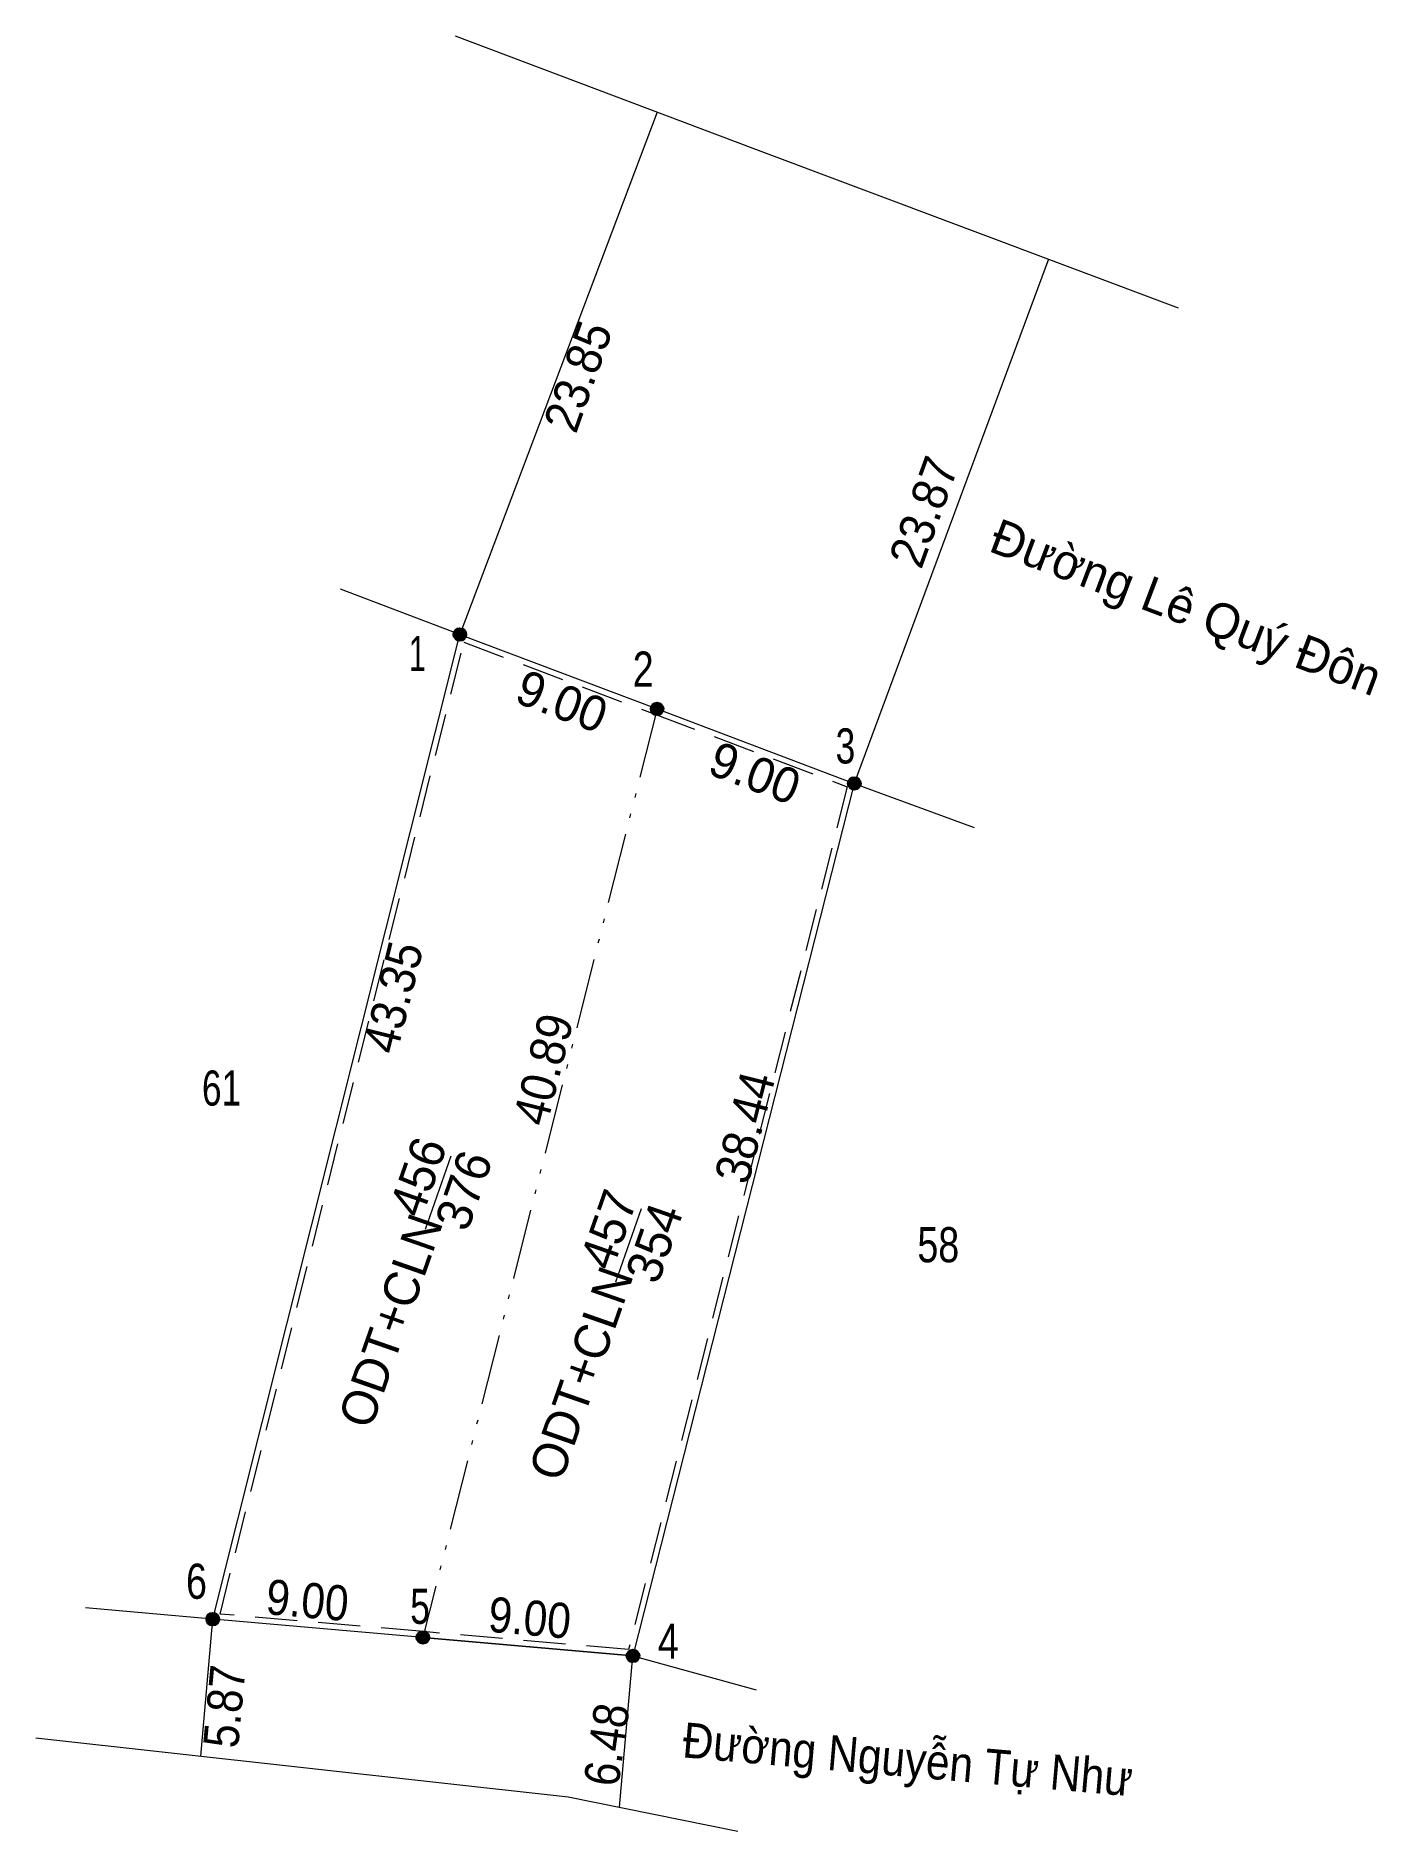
# Model space of a CAD drawing. Header units: metres. Extents: x 536762 to 537139, y 1837352 to 1837564.
# Drawn here: x 537081.5 to 537138.8, y 1837351.8 to 1837428.5 of the extents above.
import ezdxf
from ezdxf.enums import TextEntityAlignment as Align

# ---------------------------------------------------------------- set-up
doc = ezdxf.new("R2010")
doc.units = ezdxf.units.M
doc.header["$LTSCALE"] = 0.6
doc.linetypes.add('DASH_DOUBLE_DOT', pattern=[9.2, 5, -1.2, 0.3, -1.2, 0.3, -1.2])
doc.linetypes.add('MEDIUM_DASHED', pattern=[4.5, 3, -1.5])
for name, color, linetype, lineweight in [('10', 7, 'Continuous', 13), ('11', 7, 'Continuous', 25), ('13', 7, 'Continuous', 13), ('23', 7, 'Continuous', 13), ('27', 7, 'Continuous', 13), ('54', 7, 'Continuous', 13), ('9', 7, 'Continuous', 13)]:
    doc.layers.add(name, color=color, linetype=linetype, lineweight=lineweight)

msp = doc.modelspace()

# ---------------------------------------------------------------- hatches: boundary and pattern name
at = {"layer": '11'}
for points in [[(537099.8726, 1837402.9, 1), (537099.3274, 1837402.9, 1)], [(537108.2926, 1837399.72, 1), (537107.7474, 1837399.72, 1)], [(537116.7126, 1837396.54, 1), (537116.1674, 1837396.54, 1)], [(537089.3226, 1837360.85, 1), (537088.7774, 1837360.85, 1)], [(537098.2926, 1837360.07, 1), (537097.7474, 1837360.07, 1)], [(537107.2626, 1837359.28, 1), (537106.7174, 1837359.28, 1)], [(537107.2626, 1837359.28, 1), (537106.7174, 1837359.28, 1)]]:
    msp.add_hatch(color=256, dxfattribs=at).paths.add_polyline_path(points)

# ---------------------------------------------------------------- linework, layer by layer
at = {"layer": '10'}
msp.add_line((537081.5, 1837355.78), (537104.23, 1837353.27), dxfattribs=at)
msp.add_lwpolyline([(537106.99, 1837359.28), (537098.02, 1837360.07), (537089.05, 1837360.85), (537099.6, 1837402.9), (537108.02, 1837399.72), (537115.49, 1837396.89), (537116.44, 1837396.54)], close=True, dxfattribs=at)
at = {"layer": '11'}
for centre in [(537099.6, 1837402.9), (537108.02, 1837399.72), (537116.44, 1837396.54), (537089.05, 1837360.85), (537098.02, 1837360.07), (537106.99, 1837359.28), (537106.99, 1837359.28)]:
    msp.add_circle(centre, 0.2726, dxfattribs=at)
at = {"layer": '13'}
for p, q in [((537108.03, 1837425.21), (537099.6, 1837402.9)), ((537124.73, 1837418.93), (537116.44, 1837396.54)), ((537088.54, 1837355), (537089.05, 1837360.85)), ((537106.42, 1837352.82), (537106.99, 1837359.28))]:
    msp.add_line(p, q, dxfattribs=at)
at = {"layer": '13', "linetype": 'DASH_DOUBLE_DOT'}
msp.add_line((537108.02, 1837399.72), (537098.02, 1837360.07), dxfattribs=at)
at = {"layer": '13', "linetype": 'MEDIUM_DASHED'}
msp.add_lwpolyline([(537099.77, 1837402.57), (537107.93, 1837399.49), (537116.14, 1837396.39), (537106.8, 1837359.55), (537098.04, 1837360.32), (537089.36, 1837361.07)], close=True, dxfattribs=at)
at = {"layer": '23'}
for p, q in [((537098.02, 1837360.07), (537106.99, 1837359.28)), ((537104.23, 1837353.27), (537111.47, 1837351.8))]:
    msp.add_line(p, q, dxfattribs=at)
at = {"layer": '27'}
for p, q in [((537099.6, 1837402.9), (537094.5, 1837404.83)), ((537116.44, 1837396.54), (537121.55, 1837394.65)), ((537089.05, 1837360.85), (537083.62, 1837361.33)), ((537106.99, 1837359.28), (537112.25, 1837357.83))]:
    msp.add_line(p, q, dxfattribs=at)
at = {"layer": '54'}
for p, q in [((537099.4, 1837428.46), (537112.11, 1837423.67)), ((537112.11, 1837423.67), (537130.26, 1837416.85))]:
    msp.add_line(p, q, dxfattribs=at)
at = {"layer": '9'}
for p, q in [((537098.13, 1837377.5), (537099.23, 1837380.63)), ((537106.26, 1837375.25), (537107.36, 1837378.38))]:
    msp.add_line(p, q, dxfattribs=at)

# ---------------------------------------------------------------- texts
at = {"layer": '13'}
for s, rotation, p in [('Đường Lê Quý Đôn', 339.264, (537130.3444, 1837403.3624)), ('9.00', 339.31, (537103.695, 1837399.3432)), ('9.00', 339.264, (537111.9344, 1837396.2817)), ('456', 70.74, (537098.5217, 1837379.4976)), ('376', 70.74, (537100.4717, 1837378.9176)), ('457', 70.74, (537106.6547, 1837377.2476)), ('354', 70.74, (537108.6035, 1837376.6726)), ('ODT+CLN', 70.74, (537097.3506, 1837373.3476)), ('ODT+CLN', 70.74, (537105.4806, 1837371.0976))]:
    msp.add_text(s, height=1.5, rotation=rotation, dxfattribs=at).set_placement(p, align=Align.CENTER)
for s, rotation, width, p in [('43.35', 75.916, 0.95, (537097.4789, 1837387.2275)), ('40.89', 75.845, 0.95, (537103.8867, 1837384.1466)), ('38.44', 75.769, 0.95, (537112.4922, 1837381.6656)), ('9.00', 354.967, 0.9, (537093.0292, 1837360.9159)), ('9.00', 354.967, 0.9, (537102.5192, 1837360.1659)), ('Đường Nguyễn Tự Như', 355.03, 0.9, (537118.66, 1837354.1204))]:
    msp.add_text(s, height=1.5, rotation=rotation, dxfattribs=dict(at, width=width)).set_placement(p, align=Align.CENTER)
at = {"layer": '9'}
for s, rotation, width, p in [('23.85', 70.477, 0.95, (537105.3482, 1837413.6694)), ('23.87', 70.087, 0.95, (537120.1058, 1837407.8796)), ('5.87', 84.659, 0.9, (537090.2913, 1837357.0552)), ('6.48', 82.006, 0.9, (537106.6059, 1837355.3907))]:
    msp.add_text(s, height=1.5, rotation=rotation, dxfattribs=dict(at, width=width)).set_placement(p, align=Align.CENTER)
for s, width, p in [('1', 0.65, (537097.785, 1837401.34)), ('2', 0.8, (537107.425, 1837400.67)), ('3', 0.75, (537116.06, 1837397.39)), ('61', 0.75, (537089.425, 1837382.78)), ('58', 0.8, (537120.025, 1837376.09)), ('6', 0.8, (537088.355, 1837361.72)), ('5', 0.75, (537097.9, 1837360.65)), ('4', 0.8, (537108.5, 1837359.16))]:
    msp.add_text(s, height=1.5, dxfattribs=dict(at, width=width)).set_placement(p, align=Align.CENTER)

doc.saveas('drawing.dxf')
